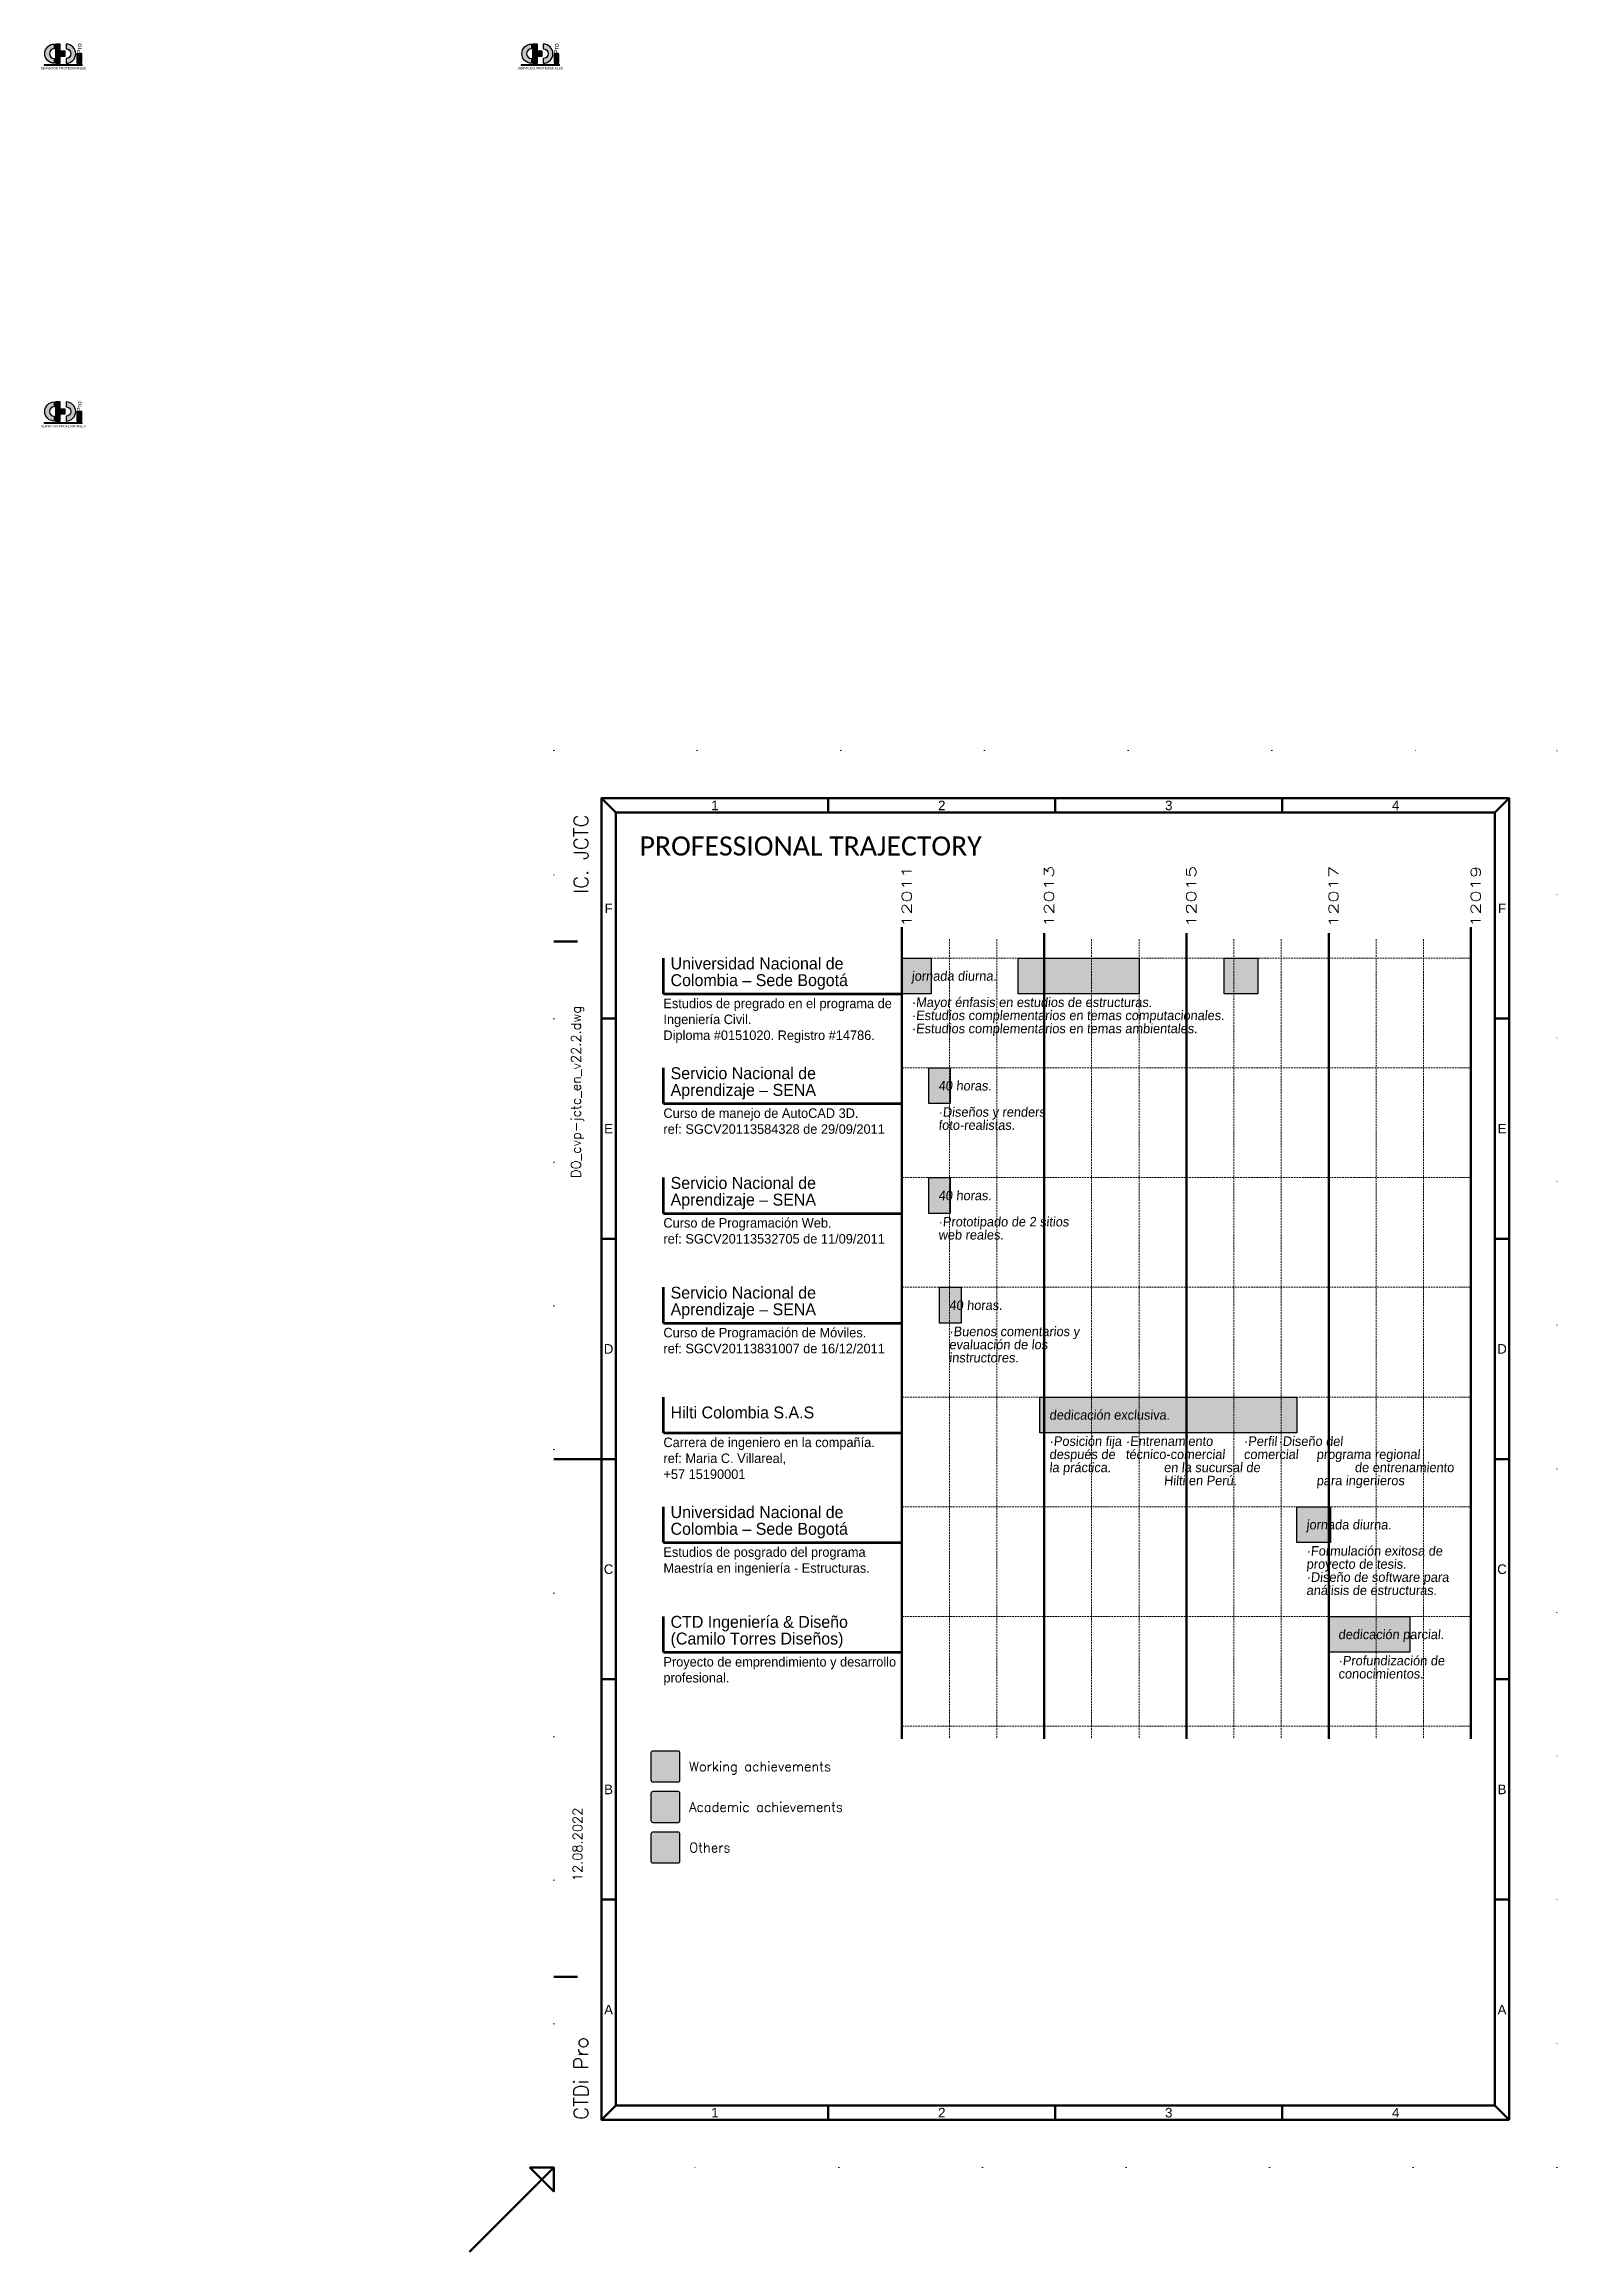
# Paper-space layout 'Trayectoria PRO (2)' of a CAD drawing. Extents: x -114 to 203, y -28 to 435.
import ezdxf
from ezdxf.enums import TextEntityAlignment as Align

# ---------------------------------------------------------------- set-up
doc = ezdxf.new("R2010")
doc.units = 0
doc.linetypes.add('ACAD_ISO07W100', pattern=[3, 0, -3])
doc.linetypes.add('DASHED2', pattern=[0.375, 0.25, -0.125])
doc.layers.get('0').update_dxf_attribs({"color": 255, "plot": 0})
doc.layers.add('G-Title_elements', color=7, linetype='Continuous', lineweight=50, true_color=0x323232)
doc.layers.add('G-Title_layout', color=250, linetype='Continuous', lineweight=50)
doc.styles.add('CTDi Corporate', font='Skia.ttf')
doc.styles.add('CTDi Legend', font='stylu.ttf', dxfattribs={"oblique": 5})
doc.styles.add('CTDi Roman', font='romans.shx')
doc.styles.get("Standard").update_dxf_attribs({"font": 'Candara.ttf'})
doc.styles.add('T1-100', font='Arial.ttf', dxfattribs={"height": 2})

# ---------------------------------------------------------------- blocks, each defined once
blk = doc.blocks.new('CTDi_Logo_GRS')
at = {"layer": 'G-Title_elements', "linetype": 'Continuous', "true_color": 0xcccccc}
h = blk.add_hatch(color=254, dxfattribs=at)
h.dxf.hatch_style = 1
h.paths.add_polyline_path([(-1.875, 1), (-1.875, 2, 1), (-1.875, -2), (-1.875, -1, -1)])
h.paths.add_polyline_path([(0.625, 2), (0.625, 1, -1), (0.625, -1), (0.625, -2, 1)])
at = {"layer": 'G-Title_elements', "linetype": 'Continuous'}
h = blk.add_hatch(color=8, dxfattribs=at)
h.dxf.hatch_style = 1
h.paths.add_polyline_path([(-0.625, 0.5), (-0.625, 2), (-1.625, 2), (-1.625, -2), (-0.625, -2), (-0.625, -0.5), (0.375, -0.5), (0.375, 0.5)])
h = blk.add_hatch(color=8, dxfattribs=at)
h.dxf.hatch_style = 1
h.paths.add_polyline_path([(3.875, 0), (2.875, 0), (2.875, -2), (3.875, -2)])
at = {"layer": 'G-Title_elements', "linetype": 'Continuous', "lineweight": 13}
h = blk.add_hatch(color=250, dxfattribs=at)
h.dxf.hatch_style = 1
h.paths.add_polyline_path([(-4, -2.3), (-4, -2.5), (4, -2.5), (4, -2.3)])
at = {"layer": 'G-Title_elements', "linetype": 'Continuous', "lineweight": 30}
for points in [[(-1.875, -1), (-1.875, -2, -1), (-1.875, 2), (-1.875, 1, 1)], [(0.625, -1), (0.625, -2, 1), (0.625, 2), (0.625, 1, -1)]]:
    blk.add_lwpolyline(points, format="xyb", close=True, dxfattribs=at)
for points in [[(0.375, 0.5), (-0.625, 0.5), (-0.625, 2), (-1.625, 2), (-1.625, -2), (-0.625, -2), (-0.625, -0.5), (0.375, -0.5)], [(3.875, 0), (2.875, 0), (2.875, -2), (3.875, -2)]]:
    blk.add_lwpolyline(points, close=True, dxfattribs=at)
at = {"layer": 'G-Title_elements', "linetype": 'Continuous', "lineweight": 13}
blk.add_lwpolyline([(-4, -2.5), (4, -2.5), (4, -2.3), (-4, -2.3)], close=True, dxfattribs=at)
at = {"layer": 'G-Title_elements', "color": 8, "style": 'CTDi Corporate', "width": 0.9125}
blk.add_text('Pro', height=1.02, rotation=90, dxfattribs=at).set_placement((3.875, -0.061))
at = {"layer": 'G-Title_elements', "color": 250, "linetype": 'Continuous', "lineweight": 13, "style": 'CTDi Corporate', "width": 0.8575}
blk.add_text('SERVICIOS PROFESIONALES', height=0.485, dxfattribs=at).set_placement((0, -2.803), align=Align.TOP_CENTER)
blk = doc.blocks.new('CTDi_Logo_BnW')
at = {"layer": 'G-Title_elements', "linetype": 'Continuous', "true_color": 0xffffff}
h = blk.add_hatch(color=7, dxfattribs=at)
h.dxf.hatch_style = 1
h.paths.add_polyline_path([(-1.875, 1), (-1.875, 2, 1), (-1.875, -2), (-1.875, -1, -1)])
h.paths.add_polyline_path([(0.625, 2), (0.625, 1, -1), (0.625, -1), (0.625, -2, 1)])
at = {"layer": 'G-Title_elements', "linetype": 'Continuous'}
h = blk.add_hatch(color=250, dxfattribs=at)
h.dxf.hatch_style = 1
h.paths.add_polyline_path([(-0.625, 0.5), (-0.625, 2), (-1.625, 2), (-1.625, -2), (-0.625, -2), (-0.625, -0.5), (0.375, -0.5), (0.375, 0.5)])
h = blk.add_hatch(color=250, dxfattribs=at)
h.dxf.hatch_style = 1
h.paths.add_polyline_path([(3.875, 0), (2.875, 0), (2.875, -2), (3.875, -2)])
at = {"layer": 'G-Title_elements', "linetype": 'Continuous', "lineweight": 13}
h = blk.add_hatch(color=250, dxfattribs=at)
h.dxf.hatch_style = 1
h.paths.add_polyline_path([(-4, -2.3), (-4, -2.5), (4, -2.5), (4, -2.3)])
at = {"layer": 'G-Title_elements', "linetype": 'Continuous', "lineweight": 30}
for points in [[(-1.875, -1), (-1.875, -2, -1), (-1.875, 2), (-1.875, 1, 1)], [(0.625, -1), (0.625, -2, 1), (0.625, 2), (0.625, 1, -1)]]:
    blk.add_lwpolyline(points, format="xyb", close=True, dxfattribs=at)
for points in [[(0.375, 0.5), (-0.625, 0.5), (-0.625, 2), (-1.625, 2), (-1.625, -2), (-0.625, -2), (-0.625, -0.5), (0.375, -0.5)], [(3.875, 0), (2.875, 0), (2.875, -2), (3.875, -2)]]:
    blk.add_lwpolyline(points, close=True, dxfattribs=at)
at = {"layer": 'G-Title_elements', "linetype": 'Continuous', "lineweight": 13}
blk.add_lwpolyline([(-4, -2.5), (4, -2.5), (4, -2.3), (-4, -2.3)], close=True, dxfattribs=at)
at = {"layer": 'G-Title_elements', "color": 250, "style": 'CTDi Corporate', "width": 0.9125}
blk.add_text('Pro', height=1.02, rotation=90, dxfattribs=at).set_placement((3.875, -0.061))
at = {"layer": 'G-Title_elements', "color": 250, "linetype": 'Continuous', "lineweight": 13, "style": 'CTDi Corporate', "width": 0.8575}
blk.add_text('SERVICIOS PROFESIONALES', height=0.485, dxfattribs=at).set_placement((0, -2.803), align=Align.TOP_CENTER)
blk = doc.blocks.new('CTDi_Logo_COL')
at = {"layer": 'G-Title_elements', "linetype": 'Continuous', "true_color": 0xc80000}
h = blk.add_hatch(color=12, dxfattribs=at)
h.dxf.hatch_style = 1
h.paths.add_polyline_path([(-1.875, 1), (-1.875, 2, 1), (-1.875, -2), (-1.875, -1, -1)])
h.paths.add_polyline_path([(0.625, 2), (0.625, 1, -1), (0.625, -1), (0.625, -2, 1)])
at = {"layer": 'G-Title_elements', "linetype": 'Continuous'}
h = blk.add_hatch(color=8, dxfattribs=at)
h.dxf.hatch_style = 1
h.paths.add_polyline_path([(-0.625, 0.5), (-0.625, 2), (-1.625, 2), (-1.625, -2), (-0.625, -2), (-0.625, -0.5), (0.375, -0.5), (0.375, 0.5)])
h = blk.add_hatch(color=8, dxfattribs=at)
h.dxf.hatch_style = 1
h.paths.add_polyline_path([(3.875, 0), (2.875, 0), (2.875, -2), (3.875, -2)])
at = {"layer": 'G-Title_elements', "linetype": 'Continuous', "lineweight": 13}
h = blk.add_hatch(color=250, dxfattribs=at)
h.dxf.hatch_style = 1
h.paths.add_polyline_path([(-4, -2.3), (-4, -2.5), (4, -2.5), (4, -2.3)])
at = {"layer": 'G-Title_elements', "linetype": 'Continuous', "lineweight": 30}
for points in [[(-1.875, -1), (-1.875, -2, -1), (-1.875, 2), (-1.875, 1, 1)], [(0.625, -1), (0.625, -2, 1), (0.625, 2), (0.625, 1, -1)]]:
    blk.add_lwpolyline(points, format="xyb", close=True, dxfattribs=at)
for points in [[(0.375, 0.5), (-0.625, 0.5), (-0.625, 2), (-1.625, 2), (-1.625, -2), (-0.625, -2), (-0.625, -0.5), (0.375, -0.5)], [(3.875, 0), (2.875, 0), (2.875, -2), (3.875, -2)]]:
    blk.add_lwpolyline(points, close=True, dxfattribs=at)
at = {"layer": 'G-Title_elements', "linetype": 'Continuous', "lineweight": 13}
blk.add_lwpolyline([(-4, -2.5), (4, -2.5), (4, -2.3), (-4, -2.3)], close=True, dxfattribs=at)
at = {"layer": 'G-Title_elements', "color": 8, "style": 'CTDi Corporate', "width": 0.9125}
blk.add_text('Pro', height=1.02, rotation=90, dxfattribs=at).set_placement((3.875, -0.061))
at = {"layer": 'G-Title_elements', "color": 250, "linetype": 'Continuous', "lineweight": 13, "style": 'CTDi Corporate', "width": 0.86}
blk.add_text('SERVICIOS PROFESIONALES', height=0.485, dxfattribs=at).set_placement((0, -2.803), align=Align.TOP_CENTER)

psp = doc.layouts.new('Trayectoria PRO (2)')

# ---------------------------------------------------------------- hatches: boundary and pattern name
at = {"layer": 'G-Title_elements'}
h = psp.add_hatch(color=241, dxfattribs=at)
h.dxf.hatch_style = 1
h.paths.add_polyline_path([(66.2, 243.49), (72.28, 243.49), (72.28, 235.99), (66.2, 235.99)])
h = psp.add_hatch(color=241, dxfattribs=at)
h.dxf.hatch_style = 1
h.paths.add_polyline_path([(90.57, 243.49), (115.89, 243.49), (115.89, 235.99), (90.57, 235.99)])
h = psp.add_hatch(color=241, dxfattribs=at)
h.dxf.hatch_style = 1
h.paths.add_polyline_path([(133.7, 243.49), (140.78, 243.49), (140.78, 235.99), (133.7, 235.99)])
h = psp.add_hatch(color=241, dxfattribs=at)
h.dxf.hatch_style = 1
h.paths.add_polyline_path([(71.82, 220.49), (76.32, 220.49), (76.32, 212.99), (71.82, 212.99)])
h = psp.add_hatch(color=241, dxfattribs=at)
h.dxf.hatch_style = 1
h.paths.add_polyline_path([(71.82, 197.49), (76.32, 197.49), (76.32, 189.99), (71.82, 189.99)])
h = psp.add_hatch(color=241, dxfattribs=at)
h.dxf.hatch_style = 1
h.paths.add_polyline_path([(74.07, 174.49), (78.57, 174.49), (78.57, 166.99), (74.07, 166.99)])
h = psp.add_hatch(color=151, dxfattribs=at)
h.dxf.hatch_style = 1
h.paths.add_polyline_path([(148.95, 151.49), (148.95, 143.99), (95.07, 143.99), (95.07, 151.49)])
h = psp.add_hatch(color=241, dxfattribs=at)
h.dxf.hatch_style = 1
h.paths.add_polyline_path([(148.95, 128.49), (156.03, 128.49), (156.03, 120.99), (148.95, 120.99)])
h = psp.add_hatch(color=31, dxfattribs=at)
h.dxf.hatch_style = 1
h.paths.add_polyline_path([(172.64, 105.49), (172.64, 97.99), (155.64, 97.99), (155.64, 105.49)])
h = psp.add_hatch(color=151, dxfattribs=at)
h.dxf.hatch_style = 1
edge = h.paths.add_edge_path()
edge.add_line((14.04, 77.35), (19.2, 77.35))
edge.add_arc((19.2, 76.95), 0.4, 0, 90, ccw=False)
edge.add_line((19.6, 76.95), (19.6, 71.15))
edge.add_arc((19.2, 71.15), 0.4, -90, 0, ccw=False)
edge.add_line((19.2, 70.75), (14.04, 70.75))
edge.add_arc((14.04, 71.15), 0.4, 180, 270, ccw=False)
edge.add_line((13.64, 71.15), (13.64, 76.95))
edge.add_arc((14.04, 76.95), 0.4, 90, 180, ccw=False)
h = psp.add_hatch(color=241, dxfattribs=at)
h.dxf.hatch_style = 1
edge = h.paths.add_edge_path()
edge.add_line((14.04, 68.85), (19.2, 68.85))
edge.add_arc((19.2, 68.45), 0.4, 0, 90, ccw=False)
edge.add_line((19.6, 68.45), (19.6, 62.65))
edge.add_arc((19.2, 62.65), 0.4, 270, 360, ccw=False)
edge.add_line((19.2, 62.25), (14.04, 62.25))
edge.add_arc((14.04, 62.65), 0.4, 180, 270, ccw=False)
edge.add_line((13.64, 62.65), (13.64, 68.45))
edge.add_arc((14.04, 68.45), 0.4, 90, 180, ccw=False)
h = psp.add_hatch(color=31, dxfattribs=at)
h.dxf.hatch_style = 1
edge = h.paths.add_edge_path()
edge.add_line((14.04, 60.35), (19.2, 60.35))
edge.add_arc((19.2, 59.95), 0.4, 0, 90, ccw=False)
edge.add_line((19.6, 59.95), (19.6, 54.15))
edge.add_arc((19.2, 54.15), 0.4, 270, 360, ccw=False)
edge.add_line((19.2, 53.75), (14.04, 53.75))
edge.add_arc((14.04, 54.15), 0.4, 180, 270, ccw=False)
edge.add_line((13.64, 54.15), (13.64, 59.95))
edge.add_arc((14.04, 59.95), 0.4, 90, 180, ccw=False)

# ---------------------------------------------------------------- linework, layer by layer
for p, q in [((6.2, 273.99), (3.2, 276.99)), ((50.76, 276.99), (50.76, 273.99)), ((98.32, 276.99), (98.32, 273.99)), ((145.89, 276.99), (145.89, 273.99)), ((190.45, 273.99), (193.45, 276.99)), ((185.45, 249.99), (185.45, 79.85)), ((-6.8, 246.99), (-1.8, 246.99)), ((3.2, 230.83), (6.2, 230.83)), ((190.45, 230.83), (193.45, 230.83)), ((3.2, 184.66), (6.2, 184.66)), ((190.45, 184.66), (193.45, 184.66)), ((-6.8, 138.49), (3.2, 138.49)), ((3.2, 138.49), (6.2, 138.49)), ((190.45, 138.49), (193.45, 138.49)), ((3.2, 92.33), (6.2, 92.33)), ((190.45, 92.33), (193.45, 92.33)), ((3.2, 46.16), (6.2, 46.16)), ((190.45, 46.16), (193.45, 46.16)), ((-6.8, 29.99), (-1.8, 29.99)), ((3.2, -0.01), (6.2, 2.99)), ((50.76, 2.99), (50.76, -0.01)), ((98.32, 2.99), (98.32, -0.01)), ((145.89, 2.99), (145.89, -0.01)), ((190.45, 2.99), (193.45, -0.01))]:
    psp.add_line(p, q, dxfattribs=at)
at = {"layer": 'G-Title_elements', "lineweight": 50}
psp.add_line((66.2, 249.99), (66.2, 79.85), dxfattribs=at)
at = {"layer": 'G-Title_elements', "color": 254, "linetype": 'DASHED2', "lineweight": 15, "ltscale": 1.5, "true_color": 0xcccccc}
for p, q in [((76.14, 247.49), (76.14, 79.85)), ((86.07, 247.49), (86.07, 79.85)), ((105.95, 247.49), (105.95, 79.85)), ((115.89, 247.49), (115.89, 79.85)), ((135.76, 247.49), (135.76, 79.85)), ((145.7, 247.49), (145.7, 79.85)), ((165.57, 247.49), (165.57, 79.85)), ((175.51, 247.49), (175.51, 79.85)), ((66.2, 243.49), (185.45, 243.49)), ((66.2, 220.49), (185.45, 220.49)), ((66.2, 197.49), (185.45, 197.49)), ((66.2, 174.49), (185.45, 174.49)), ((66.2, 151.49), (185.45, 151.49)), ((66.2, 128.49), (185.45, 128.49)), ((66.2, 105.49), (185.45, 105.49)), ((66.2, 82.49), (185.45, 82.49))]:
    psp.add_line(p, q, dxfattribs=at)
at = {"layer": 'G-Title_elements', "color": 254, "linetype": 'Continuous', "lineweight": 50, "ltscale": 1.5, "true_color": 0xcccccc}
for p, q in [((96.01, 248.74), (96.01, 79.85)), ((125.82, 248.74), (125.82, 79.85)), ((155.64, 248.74), (155.64, 79.85))]:
    psp.add_line(p, q, dxfattribs=at)
at = {"layer": 'G-Title_elements', "color": 254, "linetype": 'ACAD_ISO07W100', "lineweight": 0, "ltscale": 10}
psp.add_lwpolyline([(203.45, -10.01), (-6.8, -10.01), (-6.8, 286.99), (203.45, 286.99)], close=True, dxfattribs=at)
at = {"layer": 'G-Title_elements'}
for points in [[(193.45, -0.01), (3.2, -0.01), (3.2, 276.99), (193.45, 276.99)], [(190.45, 2.99), (6.2, 2.99), (6.2, 273.99), (190.45, 273.99)], [(-24.48, -27.68), (-6.8, -10.01), (-6.8, -15.01), (-11.8, -10.01), (-6.8, -10.01)]]:
    psp.add_lwpolyline(points, close=True, dxfattribs=at)
at = {"layer": 'G-Title_elements', "color": 8, "linetype": 'Continuous', "lineweight": 25, "true_color": 0x808080}
for points in [[(66.2, 243.49), (72.28, 243.49), (72.28, 235.99), (66.2, 235.99)], [(90.57, 243.49), (115.89, 243.49), (115.89, 235.99), (90.57, 235.99)], [(133.7, 243.49), (140.78, 243.49), (140.78, 235.99), (133.7, 235.99)], [(71.82, 220.49), (76.32, 220.49), (76.32, 212.99), (71.82, 212.99)], [(71.82, 197.49), (76.32, 197.49), (76.32, 189.99), (71.82, 189.99)], [(74.07, 174.49), (78.57, 174.49), (78.57, 166.99), (74.07, 166.99)], [(148.95, 151.49), (148.95, 143.99), (95.07, 143.99), (95.07, 151.49)], [(148.95, 128.49), (156.03, 128.49), (156.03, 120.99), (148.95, 120.99)], [(172.64, 105.49), (172.64, 97.99), (155.64, 97.99), (155.64, 105.49)]]:
    psp.add_lwpolyline(points, close=True, dxfattribs=at)
for points in [[(14.04, 77.35), (19.2, 77.35, -0.414214), (19.6, 76.95), (19.6, 71.15, -0.414214), (19.2, 70.75), (14.04, 70.75, -0.414214), (13.64, 71.15), (13.64, 76.95, -0.414214)], [(14.04, 68.85), (19.2, 68.85, -0.414214), (19.6, 68.45), (19.6, 62.65, -0.414214), (19.2, 62.25), (14.04, 62.25, -0.414214), (13.64, 62.65), (13.64, 68.45, -0.414214)], [(14.04, 60.35), (19.2, 60.35, -0.414214), (19.6, 59.95), (19.6, 54.15, -0.414214), (19.2, 53.75), (14.04, 53.75, -0.414214), (13.64, 54.15), (13.64, 59.95, -0.414214)]]:
    psp.add_lwpolyline(points, format="xyb", close=True, dxfattribs=at)
at = {"layer": 'G-Title_layout', "color": 142, "lineweight": 100}
for p, q in [((16.2, 235.99), (16.2, 243.49)), ((16.2, 212.99), (16.2, 220.49)), ((16.2, 189.99), (16.2, 197.49)), ((16.2, 166.99), (16.2, 174.49)), ((16.2, 143.99), (16.2, 151.49)), ((16.2, 120.99), (16.2, 128.49)), ((16.2, 97.99), (16.2, 105.49))]:
    psp.add_line(p, q, dxfattribs=at)
at = {"layer": 'G-Title_layout', "color": 62, "lineweight": 100}
for p, q in [((16.2, 235.99), (66.2, 235.99)), ((16.2, 212.99), (66.2, 212.99)), ((16.2, 189.99), (66.2, 189.99)), ((16.2, 166.99), (66.2, 166.99)), ((16.2, 143.99), (66.2, 143.99)), ((16.2, 120.99), (66.2, 120.99)), ((16.2, 97.99), (66.2, 97.99))]:
    psp.add_line(p, q, dxfattribs=at)

# ---------------------------------------------------------------- block references
for name, p in [('CTDi_Logo_COL', (-109.6, 433.06)), ('CTDi_Logo_BnW', (-9.6, 433.06)), ('CTDi_Logo_GRS', (-109.6, 358.06))]:
    psp.add_blockref(name, p)

# ---------------------------------------------------------------- texts
at = {"layer": 'G-Title_elements', "style": 'T1-100'}
for s, p in [('1', (26.98, 275.49)), ('2', (74.54, 275.49)), ('3', (122.11, 275.49)), ('4', (169.67, 275.49)), ('F', (4.7, 253.91)), ('F', (191.95, 253.91)), ('E', (4.7, 207.74)), ('E', (191.95, 207.74)), ('D', (4.7, 161.58)), ('D', (191.95, 161.58)), ('C', (4.7, 115.41)), ('C', (191.95, 115.41)), ('B', (4.7, 69.24)), ('B', (191.95, 69.24)), ('A', (4.7, 23.08)), ('A', (191.95, 23.08)), ('1', (26.98, 1.49)), ('2', (74.54, 1.49)), ('3', (122.11, 1.49)), ('4', (169.67, 1.49))]:
    psp.add_text(s, height=2, dxfattribs=at).set_placement(p, align=Align.MIDDLE_CENTER)
at = {"layer": 'G-Title_elements', "color": 8, "lineweight": 25, "true_color": 0x808080, "style": 'CTDi Roman', "width": 1.5}
for s, p in [('12011', (66.2, 249.99)), ('12013', (96.01, 249.99)), ('12015', (125.82, 249.99)), ('12017', (155.64, 249.99)), ('12019', (185.45, 249.99))]:
    psp.add_text(s, height=2, rotation=90, dxfattribs=at).set_placement(p, align=Align.TOP_LEFT)
at = {"layer": 'G-Title_elements', "color": 8, "lineweight": 25, "true_color": 0x808080, "style": 'CTDi Roman'}
for s, p in [('Working achievements', (21.58, 74.05)), ('Academic achievements', (21.58, 65.55)), ('Others', (21.58, 57.05))]:
    psp.add_text(s, height=2, dxfattribs=at).set_placement(p, align=Align.MIDDLE_LEFT)
at = {"layer": 'G-Title_elements', "color": 0, "char_height": 3, "attachment_point": 1, "rotation": 90, "style": 'CTDi Roman'}
for s, insert, width in [('IC. JCTC', (-2.55, 256.99), 27.5285), ('CTDi Pro', (-2.55, -0.01), 30)]:
    psp.add_mtext(s, dxfattribs=dict(at, insert=insert, width=width))
at = {"layer": 'G-Title_elements', "color": 18, "lineweight": 25, "true_color": 0x000000, "char_height": 2, "attachment_point": 1, "line_spacing_factor": 0.825, "style": 'CTDi Legend'}
for s, width, insert in [('jornada diurna.\\P\\P·Mayor énfasis en estudios de estructuras.\\P·Estudios complementarios en temas computacionales.\\P·Estudios complementarios en temas ambientales.', 77.1779, (68.2, 240.74)), ('40 horas.\\P\\P·Diseños y renders foto-realistas.', 29, (73.82, 217.74)), ('40 horas.\\P\\P·Prototipado de 2 sitios web reales.', 29, (73.82, 194.74)), ('40 horas.\\P\\P·Buenos comentarios y evaluación de los instructores.', 29, (76.07, 171.74)), ('dedicación exclusiva.\\P\\P·Posición fija ^I·Entrenamiento^I ·Perfil^I·Diseño del \\Pdespués de ^Itécnico-comercial^I comercial^Iprograma regional\\Pla práctica.^I^Ien la sucursal de^I^I^Ide entrenamiento\\P^I^I^IHilti en Perú.^I^I^Ipara ingenieros', 88.2766, (97.07, 148.74)), ('jornada diurna.\\P\\P·Formulación exitosa de proyecto de tesis.\\P·Diseño de software para análisis de estructuras.', 34.2904, (150.95, 125.74)), ('dedicación parcial.\\P\\P·Profundización de conocimientos.', 27.4369, (157.64, 102.74))]:
    psp.add_mtext_dynamic_manual_height_columns(s, width=width, gutter_width=8.75, heights=[25.81], dxfattribs=dict(at, insert=insert))
at = {"layer": 'G-Title_elements', "color": 0, "lineweight": 25, "char_height": 2, "rotation": 90, "style": 'CTDi Roman'}
for s, insert, width, attachment_point in [('DO_cvp-jctc_en_v22.2.dwg', (-1.8, 233.49), 186.8672, 6), ('12.08.2022', (-1.8, 49.99), 54.1433, 4)]:
    psp.add_mtext(s, dxfattribs=dict(at, insert=insert, width=width, attachment_point=attachment_point))
at = {"layer": 'G-Title_elements', "color": 8, "lineweight": 30, "true_color": 0x808080, "char_height": 2, "attachment_point": 1, "style": 'CTDi Corporate'}
for s, heights, insert in [('Estudios de pregrado en el programa de Ingeniería Civil.\\PDiploma #0151020. Registro #14786.', [14.5], (16.2, 234.99)), ('Curso de manejo de AutoCAD 3D.\\Pref: SGCV20113584328 de 29/09/2011', [14.5], (16.2, 211.99)), ('Curso de Programación Web.\\Pref: SGCV20113532705 de 11/09/2011', [14.5], (16.2, 188.99)), ('Curso de Programación de Móviles.\\Pref: SGCV20113831007 de 16/12/2011', [14.5], (16.2, 165.99)), ('Carrera de ingeniero en la compañía.\\Pref: Maria C. Villareal, \\P+57 15190001 ', [14.5], (16.2, 142.99)), ('Estudios de posgrado del programa Maestría en ingeniería - Estructuras.', [14.5], (16.2, 119.99)), ('Proyecto de emprendimiento y desarrollo profesional.', [20.77], (16.2, 96.99))]:
    psp.add_mtext_dynamic_manual_height_columns(s, width=48.6949, gutter_width=5, heights=heights, dxfattribs=dict(at, insert=insert))
at = {"layer": 'G-Title_layout'}
psp.add_text('PROFESSIONAL TRAJECTORY', height=4, dxfattribs=at).set_placement((11.2, 268.99), align=Align.TOP_LEFT)
at = {"layer": 'G-Title_layout', "color": 18, "lineweight": 60, "true_color": 0x000000, "char_height": 2.5, "attachment_point": 4, "line_spacing_factor": 0.84, "style": 'CTDi Corporate'}
for s, insert in [('Universidad Nacional de\\PColombia – Sede Bogotá', (17.7, 240.24)), ('Servicio Nacional de \\PAprendizaje – SENA', (17.7, 217.24)), ('Servicio Nacional de \\PAprendizaje – SENA', (17.7, 194.24)), ('Servicio Nacional de \\PAprendizaje – SENA', (17.7, 171.24)), ('Hilti Colombia S.A.S', (17.7, 148.24)), ('Universidad Nacional de\\PColombia – Sede Bogotá', (17.7, 125.24)), ('CTD Ingeniería & Diseño\\P(Camilo Torres Diseños)', (17.7, 102.24))]:
    psp.add_mtext(s, dxfattribs=dict(at, insert=insert))

doc.saveas('drawing.dxf')
